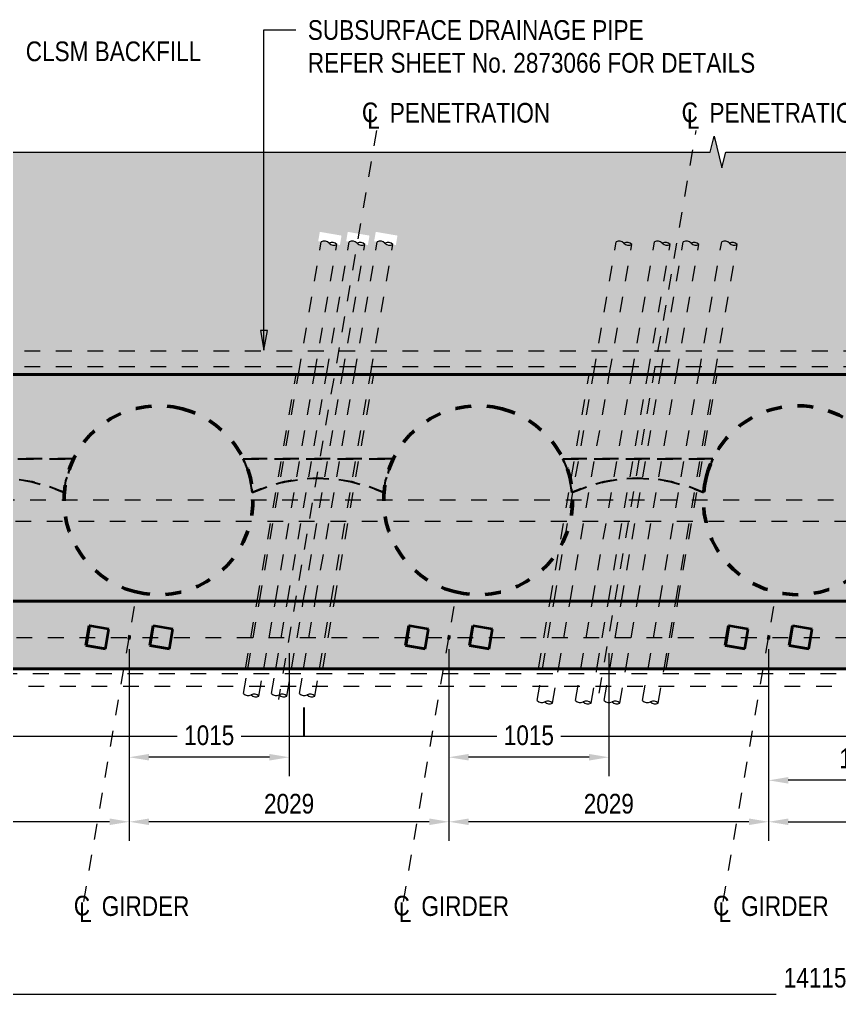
# Model space of a CAD drawing. Header units: metres. Extents: x 1108 to 1189, y -511 to 24.
# Drawn here: x 1130.94 to 1136.14, y -509.66 to -503.36 of the extents above; entities that cross this region are included whole.
import ezdxf

# ---------------------------------------------------------------- set-up
doc = ezdxf.new("R2010")
doc.units = ezdxf.units.M
for name, pattern in [('JacobsCenter', [0.015, 0.009, -0.0015, 0.003, -0.0015]), ('JacobsDash_2_', [0.0045, 0.003, -0.0015]), ('JacobsDoubleCenter', [0.0255, 0.015, -0.0015, 0.003, -0.0015, 0.003, -0.0015]), ('JacobsGridLine', [0.0145, 0.01, -0.001, 0.0025, -0.001])]:
    doc.linetypes.add(name, pattern=pattern)
doc.layers.get('Defpoints').update_dxf_attribs({"color": 41})
for name, color, linetype, lineweight in [('A-ANNO-DIMS', 7, 'Continuous', 9), ('A-ANNO-NOTE', 7, 'Continuous', 9), ('A-DETL', 7, 'Continuous', 13), ('A-DETL-GENF', 7, 'Continuous', 9), ('A-GENM', 7, 'Continuous', 35), ('G-ANNO-TEXT', 7, 'Continuous', 9), ('S-BEAM', 7, 'Continuous', 50), ('S-FNDN', 7, 'Continuous', 50), ('S-FNDN-HDLN', 7, 'JacobsDash_2_', 18), ('S-GRID', 7, 'Continuous', 9)]:
    doc.layers.add(name, color=color, linetype=linetype, lineweight=lineweight)
doc.styles.add('Arial Narrow_1', font='ARIALN.TTF', dxfattribs={"height": 0.125})
doc.styles.add('Arial Narrow_2', font='ARIALN.TTF', dxfattribs={"height": 0.0025})
doc.dimstyles.new('Dimension_Standard_O__mm_', dxfattribs={"dimscale": 0.3048, "dimtxt": 0.127929, "dimasz": 0.410105, "dimexe": 0.393701, "dimexo": 0.246063, "dimgap": 0.246063, "dimtad": 1, "dimdec": 0, "dimlfac": 1000, "dimzin": 0, "dimdsep": 46, "dimtxsty": 'Arial Narrow_1', "dimsah": 1, "dimcen": 0.09, "dimaunit": 1, "dimadec": 4, "dimazin": 0, "dimtfac": 1, "dimtdec": 4, "dimtix": 1, "dimtmove": 2, "dimatfit": 3, "dimfxl": 1, "dimtvp": 1, "dimtfill": 1, "dimtolj": 1, "dimtzin": 0, "dimlwd": 18, "dimlwe": 18, "dimarcsym": 2})
doc.dimstyles.new('Dimension_Standard_O__mm__1', dxfattribs={"dimscale": 0.3048, "dimtxt": 0.127929, "dimasz": 0.410105, "dimexe": 0.393701, "dimexo": 0.246063, "dimgap": 0.246063, "dimtad": 1, "dimdec": 0, "dimlfac": 1000, "dimzin": 0, "dimdsep": 46, "dimtxsty": 'Arial Narrow_1', "dimsah": 1, "dimcen": 0.09, "dimaunit": 1, "dimadec": 4, "dimazin": 0, "dimtfac": 1, "dimtdec": 4, "dimtix": 1, "dimtmove": 0, "dimatfit": 3, "dimfxl": 1, "dimtvp": 1, "dimtfill": 1, "dimtolj": 1, "dimtzin": 0, "dimlwd": 18, "dimlwe": 18, "dimarcsym": 2})
doc.dimstyles.new('Dimension_Standard_T__mm_', dxfattribs={"dimscale": 0.3048, "dimtxt": 0.127929, "dimasz": 0.410105, "dimexe": 0.393701, "dimexo": 0.246063, "dimgap": 0.164042, "dimtad": 1, "dimdec": 0, "dimlfac": 1000, "dimzin": 0, "dimdsep": 46, "dimtxsty": 'Arial Narrow_1', "dimsah": 1, "dimcen": 0.09, "dimaunit": 1, "dimadec": 4, "dimazin": 0, "dimtfac": 1, "dimtdec": 4, "dimtix": 1, "dimtmove": 0, "dimatfit": 3, "dimfxl": 1, "dimtvp": 1, "dimtolj": 1, "dimtzin": 0, "dimlwd": 18, "dimlwe": 18, "dimarcsym": 2})
doc.dimstyles.new('Dimension_Standard_T__mm__1', dxfattribs={"dimscale": 0.3048, "dimtxt": 0.127929, "dimasz": 0.410105, "dimexe": 0.393701, "dimexo": 0.246063, "dimgap": 0.164042, "dimtad": 1, "dimdec": 0, "dimlfac": 1000, "dimzin": 0, "dimdsep": 46, "dimtxsty": 'Arial Narrow_1', "dimsah": 1, "dimcen": 0.09, "dimaunit": 1, "dimadec": 4, "dimazin": 0, "dimtfac": 1, "dimtdec": 4, "dimtix": 1, "dimtmove": 2, "dimatfit": 3, "dimfxl": 1, "dimtvp": 1, "dimtolj": 1, "dimtzin": 0, "dimlwd": 18, "dimlwe": 18, "dimarcsym": 2})

# ---------------------------------------------------------------- blocks, each defined once
blk = doc.blocks.new('Top of Pavement - RL A - Top of Pavement - RL A-68818558-DRG-2873062 - ABUTMENT A CONCRETE PLAN')
at = {"layer": 'A-GENM', "color": 253, "lineweight": 25, "true_color": 0xa3a3a3}
blk.add_open_spline([(97.8777, 26.3636), (97.8771, 26.3656), (97.8766, 26.3677), (97.8761, 26.3697)], degree=3, dxfattribs=at)
blk = doc.blocks.new('T2DPAA-T2D-C3S-RS-M3D-100334_rvt-1-DRG-2873062 - ABUTMENT A CONCRETE PLAN')
at = {"layer": 'A-ANNO-NOTE', "color": 253, "lineweight": 25, "true_color": 0xa3a3a3}
blk.add_line((1132.7425, -507.9077), (1132.7424, -507.7237), dxfattribs=at)
blk.add_line((1132.7425, -507.9077), (1132.7424, -507.7237), dxfattribs=at)
at = {"layer": 'A-GENM', "color": 253, "lineweight": 25, "true_color": 0xa3a3a3, "rotation": 255.223888888889}
blk.add_blockref('Top of Pavement - RL A - Top of Pavement - RL A-68818558-DRG-2873062 - ABUTMENT A CONCRETE PLAN', (1134.8115, -402.7441), dxfattribs=at)
blk = doc.blocks.new('01_SFO_FRP_Pile_CastInPlace_CS_BR08 - CAST-IN-PLACE PILE - 1200-8660960-DRG-2873062 - ABUTMENT A CONCRETE PLAN')
at = {"layer": 'S-FNDN', "color": 253, "linetype": 'JacobsDash_2_', "true_color": 0xa6a6a6}
for start, end in [(90, 270), (270, 90)]:
    blk.add_arc((0, 0), 0.6, start, end, dxfattribs=at)
blk = doc.blocks.new('05_SFO_BPE_Twin_Pedestal_Sq125_CS_BR13-1 - 525 Wide Pedestal _125L x 125W x20H_-V3-DRG-2873062 - ABUTMENT A CONCRETE PLAN')
at = {"layer": 'S-FNDN', "color": 250, "lineweight": 35, "true_color": 0x393939}
for p, q in [((1127.2972, -507.3289), (1127.3184, -507.2057)), ((1127.3189, -507.2057), (1127.2976, -507.3289)), ((1127.3189, -507.2057), (1127.3184, -507.2057)), ((1127.442, -507.2269), (1127.3189, -507.2057)), ((1127.703, -507.3289), (1127.7242, -507.2057)), ((1127.7247, -507.2057), (1127.7034, -507.3289)), ((1127.7247, -507.2057), (1127.7242, -507.2057)), ((1127.8478, -507.2269), (1127.7247, -507.2057)), ((1127.4208, -507.3501), (1127.442, -507.2269)), ((1127.8266, -507.3501), (1127.8478, -507.2269)), ((1127.4204, -507.3501), (1127.2972, -507.3289)), ((1127.2972, -507.3289), (1127.2976, -507.3289)), ((1127.2976, -507.3289), (1127.4208, -507.3501)), ((1127.8262, -507.3501), (1127.703, -507.3289)), ((1127.703, -507.3289), (1127.7034, -507.3289)), ((1127.7034, -507.3289), (1127.8266, -507.3501)), ((1127.4204, -507.3501), (1127.4205, -507.3501)), ((1127.8262, -507.3501), (1127.8263, -507.3501))]:
    blk.add_line(p, q, dxfattribs=at)
at = {"layer": 'S-FNDN-HDLN', "color": 250, "lineweight": 35, "true_color": 0x393939}
for p, q in [((1127.5624, -507.2762), (1127.5723, -507.2779)), ((1127.5723, -507.2779), (1127.5697, -507.2932)), ((1127.5723, -507.2779), (1127.5748, -507.2631)), ((1127.5739, -507.2687), (1127.5723, -507.2779)), ((1127.5822, -507.2796), (1127.5723, -507.2779))]:
    blk.add_line(p, q, dxfattribs=at)
blk = doc.blocks.new('05_SFO_BPE_Twin_Pedestal_Sq125_CS_BR13-1 - 525 Wide Pedestal _125L x 125W x20H_-V8-DRG-2873062 - ABUTMENT A CONCRETE PLAN')
at = {"layer": 'S-FNDN', "color": 250, "lineweight": 35, "true_color": 0x393939}
for p, q in [((1131.3562, -507.3289), (1131.3774, -507.2057)), ((1131.3778, -507.2057), (1131.3566, -507.3289)), ((1131.3778, -507.2057), (1131.3774, -507.2057)), ((1131.501, -507.2269), (1131.3778, -507.2057)), ((1131.762, -507.3289), (1131.7832, -507.2057)), ((1131.7836, -507.2057), (1131.7624, -507.3289)), ((1131.7836, -507.2057), (1131.7832, -507.2057)), ((1131.9068, -507.2269), (1131.7836, -507.2057)), ((1131.4798, -507.3501), (1131.501, -507.2269)), ((1131.8856, -507.3501), (1131.9068, -507.2269)), ((1131.4793, -507.3501), (1131.3562, -507.3289)), ((1131.3562, -507.3289), (1131.3566, -507.3289)), ((1131.3566, -507.3289), (1131.4798, -507.3501)), ((1131.8851, -507.3501), (1131.762, -507.3289)), ((1131.762, -507.3289), (1131.7624, -507.3289)), ((1131.7624, -507.3289), (1131.8856, -507.3501)), ((1131.4793, -507.3501), (1131.4795, -507.3501)), ((1131.8851, -507.3501), (1131.8853, -507.3501))]:
    blk.add_line(p, q, dxfattribs=at)
at = {"layer": 'S-FNDN-HDLN', "color": 250, "lineweight": 35, "true_color": 0x393939}
for p, q in [((1131.6214, -507.2762), (1131.6313, -507.2779)), ((1131.6313, -507.2779), (1131.6286, -507.2932)), ((1131.6313, -507.2779), (1131.6338, -507.2631)), ((1131.6329, -507.2687), (1131.6313, -507.2779)), ((1131.6411, -507.2796), (1131.6313, -507.2779))]:
    blk.add_line(p, q, dxfattribs=at)
blk = doc.blocks.new('20_SFR_WSC_ShotcreteWall_ArchFlatBack_Datum - ArchWall_PileSize_1200-8658069-DRG-2873062 - ABUTMENT A CONCRETE PLAN')
at = {"layer": 'A-DETL', "color": 252, "linetype": 'JacobsDash_2_', "lineweight": 25, "true_color": 0x909090}
for p, q in [((1.4927, -0.8633), (0.5392, -0.8633)), ((0.5392, -0.8633), (1.4927, -0.8633))]:
    blk.add_line(p, q, dxfattribs=at)
at = {"layer": 'A-DETL', "color": 252, "linetype": 'JacobsDash_2_', "lineweight": 25, "true_color": 0x909090, "flags": 128}
for points in [[(0.598, -0.6491), (0.5873, -0.7227), (0.5676, -0.7945), (0.5392, -0.8633)], [(0.5392, -0.8633), (0.5676, -0.7945), (0.5873, -0.7227), (0.598, -0.6491)], [(0.598, -0.6491), (0.6982, -0.6888), (0.802, -0.7175), (0.9083, -0.7348), (1.0159, -0.7406), (1.1235, -0.7348), (1.2298, -0.7175), (1.3337, -0.6888), (1.4339, -0.6491)], [(1.4339, -0.6491), (1.3337, -0.6888), (1.2298, -0.7175), (1.1235, -0.7348), (1.0159, -0.7406), (0.9083, -0.7348), (0.802, -0.7175), (0.6982, -0.6888), (0.598, -0.6491)], [(1.4339, -0.6491), (1.4445, -0.7227), (1.4643, -0.7945), (1.4927, -0.8633)], [(1.4927, -0.8633), (1.4643, -0.7945), (1.4445, -0.7227), (1.4339, -0.6491)]]:
    blk.add_lwpolyline(points, dxfattribs=at)
blk = doc.blocks.new('20_SFR_WSC_ShotcreteWall_ArchFlatBack_Datum - ArchWall_PileSize_1200-8658096-DRG-2873062 - ABUTMENT A CONCRETE PLAN')
at = {"layer": 'A-DETL', "color": 252, "linetype": 'JacobsDash_2_', "lineweight": 25, "true_color": 0x909090}
for p, q in [((1.4927, -0.8633), (0.5392, -0.8633)), ((0.5392, -0.8633), (1.4927, -0.8633))]:
    blk.add_line(p, q, dxfattribs=at)
at = {"layer": 'A-DETL', "color": 252, "linetype": 'JacobsDash_2_', "lineweight": 25, "true_color": 0x909090, "flags": 128}
for points in [[(0.598, -0.6491), (0.5873, -0.7227), (0.5676, -0.7945), (0.5392, -0.8633)], [(0.5392, -0.8633), (0.5676, -0.7945), (0.5873, -0.7227), (0.598, -0.6491)], [(0.598, -0.6491), (0.6982, -0.6888), (0.802, -0.7175), (0.9083, -0.7348), (1.0159, -0.7406), (1.1235, -0.7348), (1.2298, -0.7175), (1.3337, -0.6888), (1.4339, -0.6491)], [(1.4339, -0.6491), (1.3337, -0.6888), (1.2298, -0.7175), (1.1235, -0.7348), (1.0159, -0.7406), (0.9083, -0.7348), (0.802, -0.7175), (0.6982, -0.6888), (0.598, -0.6491)], [(1.4339, -0.6491), (1.4445, -0.7227), (1.4643, -0.7945), (1.4927, -0.8633)], [(1.4927, -0.8633), (1.4643, -0.7945), (1.4445, -0.7227), (1.4339, -0.6491)]]:
    blk.add_lwpolyline(points, dxfattribs=at)
blk = doc.blocks.new('20_SFR_WSC_ShotcreteWall_ArchFlatBack_Datum - ArchWall_PileSize_1200-8658118-DRG-2873062 - ABUTMENT A CONCRETE PLAN')
at = {"layer": 'A-DETL', "color": 252, "linetype": 'JacobsDash_2_', "lineweight": 25, "true_color": 0x909090}
for p, q in [((1.4927, -0.8633), (0.5392, -0.8633)), ((0.5392, -0.8633), (1.4927, -0.8633))]:
    blk.add_line(p, q, dxfattribs=at)
at = {"layer": 'A-DETL', "color": 252, "linetype": 'JacobsDash_2_', "lineweight": 25, "true_color": 0x909090, "flags": 128}
for points in [[(0.598, -0.6491), (0.5873, -0.7227), (0.5676, -0.7945), (0.5392, -0.8633)], [(0.5392, -0.8633), (0.5676, -0.7945), (0.5873, -0.7227), (0.598, -0.6491)], [(0.598, -0.6491), (0.6982, -0.6888), (0.802, -0.7175), (0.9083, -0.7348), (1.0159, -0.7406), (1.1235, -0.7348), (1.2298, -0.7175), (1.3337, -0.6888), (1.4339, -0.6491)], [(1.4339, -0.6491), (1.3337, -0.6888), (1.2298, -0.7175), (1.1235, -0.7348), (1.0159, -0.7406), (0.9083, -0.7348), (0.802, -0.7175), (0.6982, -0.6888), (0.598, -0.6491)], [(1.4339, -0.6491), (1.4445, -0.7227), (1.4643, -0.7945), (1.4927, -0.8633)], [(1.4927, -0.8633), (1.4643, -0.7945), (1.4445, -0.7227), (1.4339, -0.6491)]]:
    blk.add_lwpolyline(points, dxfattribs=at)
blk = doc.blocks.new('CS_DET_Pile-Column_BreakLine - Tubular BreakLine-8215887-DRG-2873062 - ABUTMENT A CONCRETE PLAN')
at = {"layer": 'A-DETL-GENF', "color": 252, "lineweight": 18, "true_color": 0x888888}
for centre, start, end in [((0.025, -0.0333), 52.95733, 127.04267), ((0.075, -0.0333), 52.95733, 127.04267), ((0.075, 0.0329), 232.95733, 307.04267)]:
    blk.add_arc(centre, 0.0415, start, end, dxfattribs=at)
blk = doc.blocks.new('CS_DET_Pile-Column_BreakLine - Tubular BreakLine-8217846-DRG-2873062 - ABUTMENT A CONCRETE PLAN')
at = {"layer": 'A-DETL-GENF', "color": 252, "lineweight": 18, "true_color": 0x888888}
for centre, start, end in [((0.025, 0.0333), 232.95733, 307.04267), ((0.075, -0.0329), 52.95733, 127.04267), ((0.075, 0.0333), 232.95733, 307.04267)]:
    blk.add_arc(centre, 0.0415, start, end, dxfattribs=at)
blk = doc.blocks.new('CS_DET_Pile-Column_BreakLine - Tubular BreakLine-V9-DRG-2873062 - ABUTMENT A CONCRETE PLAN')
at = {"layer": 'A-DETL-GENF', "color": 252, "lineweight": 18, "true_color": 0x888888}
for centre, start, end in [((0.025, -0.0333), 52.95733, 127.04267), ((0.075, -0.0333), 52.95733, 127.04267), ((0.075, 0.0329), 232.95733, 307.04267)]:
    blk.add_arc(centre, 0.0415, start, end, dxfattribs=at)
blk = doc.blocks.new('CS_DET_Pile-Column_BreakLine - Tubular BreakLine-5680108-DRG-2873062 - ABUTMENT A CONCRETE PLAN')
at = {"layer": 'A-DETL-GENF', "color": 252, "lineweight": 18, "true_color": 0x888888}
for centre, start, end in [((0.025, 0.0333), 232.95733, 307.04267), ((0.075, -0.0329), 52.95733, 127.04267), ((0.075, 0.0333), 232.95733, 307.04267)]:
    blk.add_arc(centre, 0.0415, start, end, dxfattribs=at)
blk = doc.blocks.new('BREAK LINE - INPUT VIEW SCALE_R13 - Std Break-7807191-DRG-2873062 - ABUTMENT A CONCRETE PLAN')
at = {"layer": 'A-DETL-GENF'}
for p, q in [((7.775, 0.1), (7.75, 0)), ((7.825, -0.1), (7.775, 0.1)), ((7.75, 0), (-0.1, 0)), ((7.85, 0), (7.825, -0.1)), ((15.7, 0), (7.85, 0))]:
    blk.add_line(p, q, dxfattribs=at)
blk = doc.blocks.new('CS_Annot_Centreline Symbol2 - CS_Annot_Centreline Symbol-5074296-DRG-2873062 - ABUTMENT A CONCRETE PLAN')
at = {"layer": 'A-ANNO-NOTE', "char_height": 0.0025, "attachment_point": 1, "style": 'Arial Narrow_2'}
for s, insert, width in [('C  ', (-0.00109, 0.00476), 0.0044093), ('L', (-0.00041, 0.00392), 0.0019241)]:
    blk.add_mtext(s, dxfattribs=dict(at, insert=insert, width=width))
blk = doc.blocks.new('DIMBLOCK2-DRG-2873062 - ABUTMENT A CONCRETE PLAN')
at = {"layer": 'A-ANNO-DIMS', "color": 0, "lineweight": 18, "transparency": 16777216}
for p, q in [((1143.1166, -507.4629), (1143.1166, -509.6642)), ((1129.0029, -508.7969), (1129.0029, -509.6642)), ((1129.1279, -509.5442), (1135.7391, -509.5442)), ((1142.9916, -509.5442), (1136.3086, -509.5442))]:
    blk.add_line(p, q, dxfattribs=at)
at = {"layer": 'A-ANNO-DIMS', "color": 0, "transparency": 16777216}
for points in [[(1129.1279, -509.5233), (1129.1279, -509.565), (1129.0029, -509.5442)], [(1142.9916, -509.5233), (1142.9916, -509.565), (1143.1166, -509.5442)]]:
    blk.add_solid(points, dxfattribs=at)
at = {"layer": 'Defpoints', "color": 0, "transparency": 16777216}
for p in [(1143.1166, -507.3879), (1129.0029, -508.7219), (1143.1166, -509.5442)]:
    blk.add_point(p, dxfattribs=at)
at = {"layer": 'A-ANNO-DIMS', "color": 0, "lineweight": 18, "transparency": 16777216, "insert": (1135.7863, -509.3766), "char_height": 0.125, "width": 0.475164, "attachment_point": 1, "line_spacing_factor": 0.974696, "style": 'Arial Narrow_1', "bg_fill": 3, "box_fill_scale": 1.1, "bg_fill_color": 256, "bg_fill_true_color": 13158600, "bg_fill_transparency": 0}
blk.add_mtext('\\A1;14115\u200e', dxfattribs=at)
blk = doc.blocks.new('DIMBLOCK6-DRG-2873062 - ABUTMENT A CONCRETE PLAN')
at = {"layer": 'A-ANNO-DIMS', "color": 0, "lineweight": 18, "transparency": 16777216}
for p, q in [((1135.6902, -507.5665), (1135.6902, -508.5691)), ((1137.7197, -507.5665), (1137.7197, -508.5691)), ((1135.8152, -508.4491), (1136.9261, -508.4491)), ((1137.5947, -508.4491), (1137.3335, -508.4491))]:
    blk.add_line(p, q, dxfattribs=at)
at = {"layer": 'A-ANNO-DIMS', "color": 0, "transparency": 16777216}
for points in [[(1135.8152, -508.4282), (1135.8152, -508.4699), (1135.6902, -508.4491)], [(1137.5947, -508.4282), (1137.5947, -508.4699), (1137.7197, -508.4491)]]:
    blk.add_solid(points, dxfattribs=at)
at = {"layer": 'Defpoints', "color": 0, "transparency": 16777216}
for p in [(1135.6902, -507.4915), (1137.7197, -507.4915), (1135.6902, -508.4491)]:
    blk.add_point(p, dxfattribs=at)
at = {"layer": 'A-ANNO-DIMS', "color": 0, "lineweight": 18, "transparency": 16777216, "insert": (1136.9397, -508.2375), "char_height": 0.125, "width": 0.380132, "attachment_point": 1, "rotation": 359.99999, "line_spacing_factor": 0.974696, "style": 'Arial Narrow_1'}
blk.add_mtext('\\A1;2030', dxfattribs=at)
blk = doc.blocks.new('DIMBLOCK7-DRG-2873062 - ABUTMENT A CONCRETE PLAN')
at = {"layer": 'A-ANNO-DIMS', "color": 0, "lineweight": 18, "transparency": 16777216}
for p, q in [((1133.6607, -507.3529), (1133.6607, -508.5691)), ((1135.6902, -507.5665), (1135.6902, -508.5691)), ((1135.5652, -508.4491), (1133.7857, -508.4491))]:
    blk.add_line(p, q, dxfattribs=at)
at = {"layer": 'A-ANNO-DIMS', "color": 0, "transparency": 16777216}
for points in [[(1133.7857, -508.4282), (1133.7857, -508.4699), (1133.6607, -508.4491)], [(1135.5652, -508.4282), (1135.5652, -508.4699), (1135.6902, -508.4491)]]:
    blk.add_solid(points, dxfattribs=at)
at = {"layer": 'Defpoints', "color": 0, "transparency": 16777216}
for p in [(1133.6607, -507.2779), (1135.6902, -507.4915), (1133.6607, -508.4491)]:
    blk.add_point(p, dxfattribs=at)
at = {"layer": 'A-ANNO-DIMS', "color": 0, "lineweight": 18, "transparency": 16777216, "insert": (1134.6755, -508.3352), "char_height": 0.125, "width": 0.380132, "attachment_point": 5, "style": 'Arial Narrow_1'}
blk.add_mtext('\\A1;2029', dxfattribs=at)
blk = doc.blocks.new('DIMBLOCK8-DRG-2873062 - ABUTMENT A CONCRETE PLAN')
at = {"layer": 'A-ANNO-DIMS', "color": 0, "lineweight": 18, "transparency": 16777216}
for p, q in [((1133.6607, -507.3529), (1133.6607, -508.5691)), ((1131.6313, -507.5665), (1131.6313, -508.5691)), ((1133.5357, -508.4491), (1131.7563, -508.4491))]:
    blk.add_line(p, q, dxfattribs=at)
at = {"layer": 'A-ANNO-DIMS', "color": 0, "transparency": 16777216}
for points in [[(1131.7563, -508.4282), (1131.7563, -508.4699), (1131.6313, -508.4491)], [(1133.5357, -508.4282), (1133.5357, -508.4699), (1133.6607, -508.4491)]]:
    blk.add_solid(points, dxfattribs=at)
at = {"layer": 'Defpoints', "color": 0, "transparency": 16777216}
for p in [(1133.6607, -507.2779), (1131.6313, -507.4915), (1131.6313, -508.4491)]:
    blk.add_point(p, dxfattribs=at)
at = {"layer": 'A-ANNO-DIMS', "color": 0, "lineweight": 18, "transparency": 16777216, "insert": (1132.646, -508.3352), "char_height": 0.125, "width": 0.380132, "attachment_point": 5, "style": 'Arial Narrow_1'}
blk.add_mtext('\\A1;2029', dxfattribs=at)
blk = doc.blocks.new('DIMBLOCK9-DRG-2873062 - ABUTMENT A CONCRETE PLAN')
at = {"layer": 'A-ANNO-DIMS', "color": 0, "lineweight": 18, "transparency": 16777216}
for p, q in [((1129.6018, -507.5665), (1129.6018, -508.5691)), ((1131.6313, -507.5665), (1131.6313, -508.5691)), ((1131.5063, -508.4491), (1129.7268, -508.4491))]:
    blk.add_line(p, q, dxfattribs=at)
at = {"layer": 'A-ANNO-DIMS', "color": 0, "transparency": 16777216}
for points in [[(1129.7268, -508.4282), (1129.7268, -508.4699), (1129.6018, -508.4491)], [(1131.5063, -508.4282), (1131.5063, -508.4699), (1131.6313, -508.4491)]]:
    blk.add_solid(points, dxfattribs=at)
at = {"layer": 'Defpoints', "color": 0, "transparency": 16777216}
for p in [(1129.6018, -507.4915), (1131.6313, -507.4915), (1129.6018, -508.4491)]:
    blk.add_point(p, dxfattribs=at)
at = {"layer": 'A-ANNO-DIMS', "color": 0, "lineweight": 18, "transparency": 16777216, "insert": (1130.6165, -508.3352), "char_height": 0.125, "width": 0.380132, "attachment_point": 5, "style": 'Arial Narrow_1'}
blk.add_mtext('\\A1;2029', dxfattribs=at)
blk = doc.blocks.new('DIMBLOCK28-DRG-2873062 - ABUTMENT A CONCRETE PLAN')
at = {"layer": 'A-ANNO-DIMS', "color": 0, "lineweight": 18, "transparency": 16777216}
for p, q in [((1131.6313, -507.3529), (1131.6313, -508.1593)), ((1132.6458, -507.3779), (1132.6458, -508.1593)), ((1132.5208, -508.0393), (1131.7563, -508.0393))]:
    blk.add_line(p, q, dxfattribs=at)
at = {"layer": 'A-ANNO-DIMS', "color": 0, "transparency": 16777216}
for points in [[(1131.7563, -508.0184), (1131.7563, -508.0601), (1131.6313, -508.0393)], [(1132.5208, -508.0184), (1132.5208, -508.0601), (1132.6458, -508.0393)]]:
    blk.add_solid(points, dxfattribs=at)
at = {"layer": 'Defpoints', "color": 0, "transparency": 16777216}
for p in [(1131.6313, -507.2779), (1132.6458, -507.3029), (1131.6313, -508.0393)]:
    blk.add_point(p, dxfattribs=at)
at = {"layer": 'A-ANNO-DIMS', "color": 0, "lineweight": 18, "transparency": 16777216, "insert": (1132.1385, -507.9004), "char_height": 0.125, "width": 0.380132, "attachment_point": 5, "style": 'Arial Narrow_1', "bg_fill": 3, "box_fill_scale": 1.1, "bg_fill_color": 256, "bg_fill_true_color": 13158600, "bg_fill_transparency": 0}
blk.add_mtext('\\A1;1015', dxfattribs=at)
blk = doc.blocks.new('DIMBLOCK29-DRG-2873062 - ABUTMENT A CONCRETE PLAN')
at = {"layer": 'A-ANNO-DIMS', "color": 0, "lineweight": 18, "transparency": 16777216}
for p, q in [((1133.6607, -507.3529), (1133.6607, -508.1593)), ((1134.6753, -507.3779), (1134.6753, -508.1593)), ((1134.5503, -508.0393), (1133.7857, -508.0393))]:
    blk.add_line(p, q, dxfattribs=at)
at = {"layer": 'A-ANNO-DIMS', "color": 0, "transparency": 16777216}
for points in [[(1133.7857, -508.0184), (1133.7857, -508.0601), (1133.6607, -508.0393)], [(1134.5503, -508.0184), (1134.5503, -508.0601), (1134.6753, -508.0393)]]:
    blk.add_solid(points, dxfattribs=at)
at = {"layer": 'Defpoints', "color": 0, "transparency": 16777216}
for p in [(1133.6607, -507.2779), (1134.6753, -507.3029), (1133.6607, -508.0393)]:
    blk.add_point(p, dxfattribs=at)
at = {"layer": 'A-ANNO-DIMS', "color": 0, "lineweight": 18, "transparency": 16777216, "insert": (1134.168, -507.9004), "char_height": 0.125, "width": 0.380132, "attachment_point": 5, "style": 'Arial Narrow_1', "bg_fill": 3, "box_fill_scale": 1.1, "bg_fill_color": 256, "bg_fill_true_color": 13158600, "bg_fill_transparency": 0}
blk.add_mtext('\\A1;1015', dxfattribs=at)
blk = doc.blocks.new('DIMBLOCK30-DRG-2873062 - ABUTMENT A CONCRETE PLAN')
at = {"layer": 'A-ANNO-DIMS', "color": 0, "lineweight": 18, "transparency": 16777216}
for p, q in [((1135.6902, -507.3529), (1135.6902, -508.3059)), ((1136.9052, -507.3529), (1136.9052, -508.3059)), ((1136.7802, -508.1859), (1135.8152, -508.1859))]:
    blk.add_line(p, q, dxfattribs=at)
at = {"layer": 'A-ANNO-DIMS', "color": 0, "transparency": 16777216}
for points in [[(1135.8152, -508.1651), (1135.8152, -508.2067), (1135.6902, -508.1859)], [(1136.7802, -508.1651), (1136.7802, -508.2067), (1136.9052, -508.1859)]]:
    blk.add_solid(points, dxfattribs=at)
at = {"layer": 'Defpoints', "color": 0, "transparency": 16777216}
for p in [(1135.6902, -507.2779), (1136.9052, -507.2779), (1135.6902, -508.1859)]:
    blk.add_point(p, dxfattribs=at)
at = {"layer": 'A-ANNO-DIMS', "color": 0, "lineweight": 18, "transparency": 16777216, "insert": (1136.2977, -508.0471), "char_height": 0.125, "width": 0.380132, "attachment_point": 5, "style": 'Arial Narrow_1', "bg_fill": 3, "box_fill_scale": 1.1, "bg_fill_color": 256, "bg_fill_true_color": 13158600, "bg_fill_transparency": 0}
blk.add_mtext('\\A1;1215', dxfattribs=at)

msp = doc.modelspace()

# ---------------------------------------------------------------- hatches: boundary and pattern name
at = {"layer": 'A-DETL-GENF'}
h = msp.add_hatch(dxfattribs=at)
h.set_pattern_fill('FP_1', color=256, style=0, pattern_type=2)
h.set_pattern_definition([(0, (937.04, -1733.145), (0.15875, 0.15875), [0.15875, -0.15875])])
h.paths.add_polyline_path([(1112.3513, -505.6375), (1112.3513, -505.6079), (1143.1172, -505.6079), (1143.1172, -504.1961), (1137.5458, -504.1961), (1137.5102, -504.4005), (1137.4905, -504.3971), (1137.4485, -504.4122), (1137.4041, -504.416), (1137.3601, -504.4084), (1137.3196, -504.3897), (1137.2508, -504.333), (1137.2103, -504.3143), (1137.1663, -504.3067), (1137.1219, -504.3105), (1137.0799, -504.3256), (1137.0602, -504.3222), (1137.0822, -504.1961), (1135.4184, -504.1961), (1135.3934, -504.2961), (1135.3434, -504.0961), (1135.3184, -504.1961), (1118.8915, -504.1961), (1118.8665, -504.2961), (1118.8165, -504.0961), (1118.7915, -504.1961), (1110.1147, -504.1961), (1110.1147, -504.8646), (1110.2147, -504.8896), (1110.1147, -504.9146), (1110.1147, -505.6368), (1112.3325, -505.6375)])
h.paths.add_polyline_path([(1127.084, -504.796), (1127.0756, -504.7946), (1127.0678, -504.791), (1127.0546, -504.7802), (1127.0468, -504.7766), (1127.0383, -504.7751), (1127.0279, -504.7766), (1127.0218, -504.7788), (1127.002, -504.7754), (1127.0124, -504.7155), (1127.1306, -504.7359), (1127.1203, -504.7958), (1127.1006, -504.7924), (1127.0921, -504.7953), (1127.087, -504.7958)])
h.paths.add_polyline_path([(1126.947, -504.796), (1126.9386, -504.7946), (1126.9308, -504.791), (1126.9176, -504.7802), (1126.9098, -504.7766), (1126.9013, -504.7751), (1126.8909, -504.7766), (1126.8848, -504.7788), (1126.8651, -504.7754), (1126.8754, -504.7155), (1126.9936, -504.7359), (1126.9833, -504.7958), (1126.9636, -504.7924), (1126.9555, -504.7953), (1126.95, -504.7958)])
h.paths.add_polyline_path([(1124.9067, -504.7879), (1124.8961, -504.7861), (1124.8864, -504.7817), (1124.8699, -504.7681), (1124.8601, -504.7636), (1124.8496, -504.7618), (1124.8383, -504.763), (1124.8289, -504.7664), (1124.8092, -504.7627), (1124.8195, -504.7031), (1124.9574, -504.7269), (1124.9471, -504.7867), (1124.9274, -504.7834), (1124.9173, -504.787)])
h.paths.add_polyline_path([(1132.9281, -504.7879), (1132.9175, -504.7861), (1132.9078, -504.7817), (1132.8912, -504.7681), (1132.8815, -504.7636), (1132.871, -504.7618), (1132.8596, -504.763), (1132.8502, -504.7664), (1132.8306, -504.7627), (1132.8408, -504.7031), (1132.9788, -504.7269), (1132.9685, -504.7867), (1132.9488, -504.7834), (1132.9387, -504.787)])
h.paths.add_polyline_path([(1133.2832, -504.7879), (1133.2727, -504.7861), (1133.2629, -504.7817), (1133.2464, -504.7681), (1133.2367, -504.7636), (1133.2261, -504.7618), (1133.2148, -504.763), (1133.2054, -504.7664), (1133.1857, -504.7627), (1133.196, -504.7031), (1133.334, -504.7269), (1133.3237, -504.7867), (1133.3039, -504.7834), (1133.2939, -504.787)])
h.paths.add_polyline_path([(1133.1056, -504.7879), (1133.0951, -504.7861), (1133.0854, -504.7817), (1133.0688, -504.7681), (1133.0591, -504.7636), (1133.0485, -504.7618), (1133.0372, -504.763), (1133.0278, -504.7664), (1133.0081, -504.7627), (1133.0184, -504.7031), (1133.1564, -504.7269), (1133.1461, -504.7867), (1133.1264, -504.7834), (1133.1163, -504.787)])
h.paths.add_polyline_path([(1117.1257, -504.7831), (1117.113, -504.7809), (1117.1013, -504.7756), (1117.0815, -504.7592), (1117.0698, -504.7539), (1117.0572, -504.7517), (1117.0444, -504.7529), (1117.0323, -504.7572), (1117.0126, -504.7538), (1117.0177, -504.7238), (1117.1754, -504.751), (1117.1702, -504.781), (1117.1505, -504.7776), (1117.1385, -504.782)])
h.paths.add_polyline_path([(1116.9532, -504.7534), (1116.9405, -504.7512), (1116.9289, -504.7458), (1116.909, -504.7295), (1116.8973, -504.7242), (1116.8847, -504.722), (1116.8701, -504.7238), (1116.8598, -504.7275), (1116.8402, -504.7238), (1116.8453, -504.6941), (1117.003, -504.7212), (1116.9978, -504.7513), (1116.9781, -504.7479), (1116.966, -504.7522), (1116.959, -504.7529)])
h.paths.add_polyline_path([(1116.7807, -504.7237), (1116.7681, -504.7215), (1116.7564, -504.7161), (1116.7366, -504.6998), (1116.7249, -504.6945), (1116.7122, -504.6923), (1116.6976, -504.6941), (1116.6874, -504.6978), (1116.6677, -504.6941), (1116.6728, -504.6644), (1116.8305, -504.6915), (1116.8253, -504.7216), (1116.8056, -504.7182), (1116.7935, -504.7225), (1116.7866, -504.7231)])
at = {"layer": 'A-DETL-GENF', "true_color": 0xc0c0c0, "transparency": 33554499}
h = msp.add_hatch(color=9, dxfattribs=at)
h.paths.add_polyline_path([(1143.1162, -507.0479), (1143.1162, -505.6079), (1112.3525, -505.6079), (1112.3525, -507.0479), (1143.1157, -507.0479)])
h.paths.add_polyline_path([(1129.0029, -506.5429), (1128.8529, -506.5429), (1128.8533, -506.532), (1128.8545, -506.5211), (1128.8565, -506.5103), (1128.8593, -506.4997), (1128.8628, -506.4893), (1128.8671, -506.4793), (1128.8721, -506.4695), (1128.8789, -506.4586), (1128.8842, -506.4512), (1128.8912, -506.4428), (1128.8988, -506.4349), (1128.907, -506.4276), (1128.9157, -506.4209), (1128.9248, -506.4149), (1128.9343, -506.4095), (1128.9443, -506.4049), (1128.9545, -506.401), (1128.965, -506.3978), (1128.9758, -506.3954), (1128.9865, -506.3938), (1128.9975, -506.393), (1129.0029, -506.3933), (1129.0029, -506.5374)])
h.paths.add_polyline_path([(1129.0029, -506.6929), (1129.0029, -506.5429), (1129.1529, -506.5429), (1129.1522, -506.5576), (1129.1513, -506.5648), (1129.1493, -506.5755), (1129.1466, -506.5861), (1129.143, -506.5965), (1129.1387, -506.6066), (1129.1337, -506.6163), (1129.128, -506.6257), (1129.1217, -506.6346), (1129.1146, -506.643), (1129.107, -506.6509), (1129.0989, -506.6582), (1129.0902, -506.6649), (1129.0793, -506.672), (1129.0715, -506.6763), (1129.0616, -506.681), (1129.0514, -506.6849), (1129.0409, -506.688), (1129.0302, -506.6904), (1129.0141, -506.6925), (1129.0084, -506.6928)])
at = {"layer": 'A-DETL-GENF', "true_color": 0xc0c0c0, "transparency": 33554509}
msp.add_hatch(color=9, dxfattribs=at).paths.add_polyline_path([(1112.3525, -507.4781), (1143.1167, -507.4779), (1143.1157, -507.0479), (1112.3525, -507.0479)])
at = {"layer": 'G-ANNO-TEXT'}
msp.add_hatch(color=256, dxfattribs=at).paths.add_polyline_path([(1132.4862, -505.4552), (1132.5082, -505.3302), (1132.4641, -505.3302)])

# ---------------------------------------------------------------- linework, layer by layer
at = {"layer": 'A-DETL', "linetype": 'JacobsCenter', "lineweight": 18}
for p, q in [((1133.2005, -504.0586), (1132.5778, -507.673)), ((1134.6143, -507.6321), (1135.23, -504.0586)), ((1131.3423, -508.9555), (1131.6686, -507.0612)), ((1133.3718, -508.9555), (1133.6985, -507.0593)), ((1135.4012, -508.9555), (1135.7282, -507.0575)), ((1110.1147, -507.2779), (1143.3395, -507.2779))]:
    msp.add_line(p, q, dxfattribs=at)
at = {"layer": 'A-DETL', "color": 191, "linetype": 'JacobsDash_2_', "true_color": 0xbf7fff}
for p, q in [((1132.7052, -505.6079), (1132.8502, -504.7664)), ((1132.8067, -505.6079), (1132.9488, -504.7834)), ((1132.8828, -505.6079), (1133.0278, -504.7664)), ((1132.9843, -505.6079), (1133.1264, -504.7834)), ((1133.0604, -505.6079), (1133.2054, -504.7664)), ((1133.1619, -505.6079), (1133.3039, -504.7834)), ((1132.356, -507.6348), (1132.383, -507.478)), ((1132.4546, -507.6518), (1132.4845, -507.478)), ((1132.5336, -507.6348), (1132.5606, -507.478)), ((1132.6321, -507.6518), (1132.6621, -507.478)), ((1132.7112, -507.6348), (1132.7382, -507.478)), ((1132.8097, -507.6518), (1132.8397, -507.478))]:
    msp.add_line(p, q, dxfattribs=at)
at = {"layer": 'A-DETL', "color": 16, "linetype": 'JacobsDoubleCenter', "lineweight": 9, "true_color": 0x7f0000}
for p, q in [((1134.5774, -505.6079), (1134.7224, -504.7664)), ((1134.6789, -505.6079), (1134.821, -504.7834)), ((1134.821, -505.6079), (1134.966, -504.7664)), ((1134.9224, -505.6079), (1135.0645, -504.7834)), ((1135.0036, -505.6079), (1135.1486, -504.7664)), ((1135.1051, -505.6079), (1135.2472, -504.7834)), ((1135.2472, -505.6079), (1135.3921, -504.7664)), ((1135.3486, -505.6079), (1135.4907, -504.7834)), ((1134.2205, -507.6796), (1134.2552, -507.478)), ((1134.319, -507.6966), (1134.3567, -507.478)), ((1134.464, -507.6796), (1134.4988, -507.478)), ((1134.5626, -507.6966), (1134.6002, -507.478)), ((1134.6467, -507.6796), (1134.6814, -507.478)), ((1134.7452, -507.6966), (1134.7829, -507.478)), ((1134.8902, -507.6796), (1134.925, -507.478)), ((1134.9888, -507.6966), (1135.0264, -507.478))]:
    msp.add_line(p, q, dxfattribs=at)
at = {"layer": 'A-DETL', "color": 164, "linetype": 'JacobsDash_2_', "lineweight": 9, "true_color": 0x002699}
for p, q in [((1126.3655, -505.4579), (1143.1174, -505.4579)), ((1126.3655, -505.5579), (1143.1174, -505.5579))]:
    msp.add_line(p, q, dxfattribs=at)
at = {"layer": 'A-DETL', "color": 250, "lineweight": 18, "true_color": 0x323232}
msp.add_line((1112.3525, -505.6079), (1143.1162, -505.6079), dxfattribs=at)
at = {"layer": 'A-DETL', "color": 250, "linetype": 'JacobsDash_2_', "true_color": 0x323232}
for p, q in [((1132.4434, -507.0479), (1132.6915, -505.6079)), ((1132.9347, -507.0479), (1133.1828, -505.6079)), ((1134.3034, -507.0479), (1134.5515, -505.6079)), ((1135.1147, -507.0479), (1135.3628, -505.6079))]:
    msp.add_line(p, q, dxfattribs=at)
at = {"layer": 'A-DETL', "color": 191, "linetype": 'JacobsDash_2_', "true_color": 0xbf90ee}
for p, q in [((1132.4571, -507.0479), (1132.7052, -505.6079)), ((1132.5586, -507.0479), (1132.8067, -505.6079)), ((1132.6347, -507.0479), (1132.8828, -505.6079)), ((1132.7362, -507.0479), (1132.9843, -505.6079)), ((1132.8123, -507.0479), (1133.0604, -505.6079)), ((1132.9138, -507.0479), (1133.1619, -505.6079))]:
    msp.add_line(p, q, dxfattribs=at)
at = {"layer": 'A-DETL', "color": 17, "linetype": 'JacobsDoubleCenter', "lineweight": 9, "true_color": 0x903232}
for p, q in [((1134.3293, -507.0479), (1134.5774, -505.6079)), ((1134.4308, -507.0479), (1134.6789, -505.6079)), ((1134.5729, -507.0479), (1134.821, -505.6079)), ((1134.6743, -507.0479), (1134.9224, -505.6079)), ((1134.7555, -507.0479), (1135.0036, -505.6079)), ((1134.857, -507.0479), (1135.1051, -505.6079)), ((1134.999, -507.0479), (1135.2472, -505.6079)), ((1135.1005, -507.0479), (1135.3486, -505.6079))]:
    msp.add_line(p, q, dxfattribs=at)
at = {"layer": 'A-DETL', "color": 250, "lineweight": 35, "true_color": 0x323232}
msp.add_line((1143.1157, -507.0479), (1112.3525, -507.0479), dxfattribs=at)
at = {"layer": 'A-DETL', "color": 250, "linetype": 'JacobsDash_2_', "true_color": 0x393939}
for p, q in [((1132.3693, -507.4778), (1132.4434, -507.0479)), ((1132.8606, -507.4779), (1132.9347, -507.0479)), ((1134.2293, -507.4778), (1134.3034, -507.0479)), ((1135.0406, -507.4779), (1135.1147, -507.0479))]:
    msp.add_line(p, q, dxfattribs=at)
at = {"layer": 'A-DETL', "color": 191, "linetype": 'JacobsDash_2_', "true_color": 0xbf92eb}
for p, q in [((1132.383, -507.478), (1132.4571, -507.0479)), ((1132.4845, -507.478), (1132.5586, -507.0479)), ((1132.5606, -507.478), (1132.6347, -507.0479)), ((1132.6621, -507.478), (1132.7362, -507.0479)), ((1132.7382, -507.478), (1132.8123, -507.0479)), ((1132.8397, -507.478), (1132.9138, -507.0479))]:
    msp.add_line(p, q, dxfattribs=at)
at = {"layer": 'A-DETL', "color": 17, "linetype": 'JacobsDoubleCenter', "lineweight": 9, "true_color": 0x923939}
for p, q in [((1134.2552, -507.478), (1134.3293, -507.0479)), ((1134.3567, -507.478), (1134.4308, -507.0479)), ((1134.4988, -507.478), (1134.5729, -507.0479)), ((1134.6002, -507.478), (1134.6743, -507.0479)), ((1134.6814, -507.478), (1134.7555, -507.0479)), ((1134.7829, -507.478), (1134.857, -507.0479)), ((1134.925, -507.478), (1134.999, -507.0479)), ((1135.0264, -507.478), (1135.1005, -507.0479))]:
    msp.add_line(p, q, dxfattribs=at)
at = {"layer": 'A-DETL', "lineweight": 35}
msp.add_line((1112.3525, -507.4781), (1143.1167, -507.4779), dxfattribs=at)
at = {"layer": 'A-DETL', "color": 1, "linetype": 'JacobsDash_2_', "true_color": 0xff0000}
for p, q in [((1114.2196, -507.5079), (1140.648, -507.5079)), ((1114.5914, -507.5879), (1140.517, -507.5879))]:
    msp.add_line(p, q, dxfattribs=at)
at = {"layer": 'A-DETL', "color": 7, "lineweight": 9, "true_color": 0xffffff}
msp.add_line((1136.436, -507.9077), (1116.9922, -507.9077), dxfattribs=at)
at = {"layer": 'G-ANNO-TEXT'}
for p, q in [((1132.4862, -503.4214), (1132.6896, -503.4214)), ((1132.4862, -505.4552), (1132.4862, -503.4214)), ((1132.5082, -505.3302), (1132.4641, -505.3302)), ((1132.4641, -505.3302), (1132.4862, -505.4552)), ((1132.4862, -505.4552), (1132.5082, -505.3302))]:
    msp.add_line(p, q, dxfattribs=at)
at = {"layer": 'S-BEAM', "color": 250, "lineweight": 40, "true_color": 0x323232}
msp.add_line((1126.3656, -505.6079), (1143.1162, -505.6079), dxfattribs=at)
at = {"layer": 'S-BEAM', "color": 251, "lineweight": 40, "true_color": 0x5c5c5c}
msp.add_line((1143.1157, -507.0479), (1126.3656, -507.0479), dxfattribs=at)
at = {"layer": 'S-BEAM', "color": 250, "lineweight": 40, "true_color": 0x393939}
msp.add_line((1126.3656, -507.4779), (1143.1164, -507.4779), dxfattribs=at)
at = {"layer": 'S-FNDN', "color": 253, "linetype": 'JacobsDash_2_', "true_color": 0xa6a6a6}
for centre, start, end in [((1133.8462, -506.4077), 75.22389, 255.22389), ((1133.8462, -506.4077), 255.22389, 75.22389), ((1135.8757, -506.4077), 345.22389, 165.22389), ((1135.8757, -506.4077), 165.22389, 345.22389)]:
    msp.add_arc(centre, 0.6, start, end, dxfattribs=at)
at = {"layer": 'S-GRID', "linetype": 'JacobsGridLine', "lineweight": 18}
for p, q in [((1144.1022, -506.4077), (1109.9876, -506.4077)), ((1144.4081, -506.5429), (1108.9857, -506.5429))]:
    msp.add_line(p, q, dxfattribs=at)

# ---------------------------------------------------------------- block references
at = {"lineweight": 5}
msp.add_blockref('T2DPAA-T2D-C3S-RS-M3D-100334_rvt-1-DRG-2873062 - ABUTMENT A CONCRETE PLAN', (0, 0), dxfattribs=at)
at = {"layer": 'A-ANNO-NOTE', "xscale": 50.00000000000001, "yscale": 50.00000000000001, "zscale": 50.00000000000001}
for p in [(1133.1627, -504.1199), (1135.1922, -504.1199), (1131.3336, -509.1572), (1133.3631, -509.1572), (1135.3925, -509.1572)]:
    msp.add_blockref('CS_Annot_Centreline Symbol2 - CS_Annot_Centreline Symbol-5074296-DRG-2873062 - ABUTMENT A CONCRETE PLAN', p, dxfattribs=at)
at = {"layer": 'A-DETL', "color": 252, "linetype": 'JacobsDash_2_', "lineweight": 25, "true_color": 0x909090, "rotation": 179.9999885454245}
for name, p in [('20_SFR_WSC_ShotcreteWall_ArchFlatBack_Datum - ArchWall_PileSize_1200-8658118-DRG-2873062 - ABUTMENT A CONCRETE PLAN', (1131.8167, -507.0078)), ('20_SFR_WSC_ShotcreteWall_ArchFlatBack_Datum - ArchWall_PileSize_1200-8658096-DRG-2873062 - ABUTMENT A CONCRETE PLAN', (1133.8462, -507.0078)), ('20_SFR_WSC_ShotcreteWall_ArchFlatBack_Datum - ArchWall_PileSize_1200-8658069-DRG-2873062 - ABUTMENT A CONCRETE PLAN', (1135.8757, -507.0077))]:
    msp.add_blockref(name, p, dxfattribs=at)
at = {"layer": 'A-DETL-GENF', "rotation": 180}
msp.add_blockref('BREAK LINE - INPUT VIEW SCALE_R13 - Std Break-7807191-DRG-2873062 - ABUTMENT A CONCRETE PLAN', (1143.1684, -504.1961), dxfattribs=at)
at = {"layer": 'A-DETL-GENF', "color": 252, "true_color": 0x888888}
for name, p, rotation in [('CS_DET_Pile-Column_BreakLine - Tubular BreakLine-V9-DRG-2873062 - ABUTMENT A CONCRETE PLAN', (1132.8503, -504.7662), 350.2242198687093), ('CS_DET_Pile-Column_BreakLine - Tubular BreakLine-V9-DRG-2873062 - ABUTMENT A CONCRETE PLAN', (1133.0278, -504.7662), 350.2242198687093), ('CS_DET_Pile-Column_BreakLine - Tubular BreakLine-V9-DRG-2873062 - ABUTMENT A CONCRETE PLAN', (1133.2054, -504.7662), 350.2242198687093), ('CS_DET_Pile-Column_BreakLine - Tubular BreakLine-8215887-DRG-2873062 - ABUTMENT A CONCRETE PLAN', (1134.7225, -504.7662), 350.2242198687093), ('CS_DET_Pile-Column_BreakLine - Tubular BreakLine-8215887-DRG-2873062 - ABUTMENT A CONCRETE PLAN', (1134.966, -504.7662), 350.2242198687093), ('CS_DET_Pile-Column_BreakLine - Tubular BreakLine-8215887-DRG-2873062 - ABUTMENT A CONCRETE PLAN', (1135.1486, -504.7662), 350.2242198687093), ('CS_DET_Pile-Column_BreakLine - Tubular BreakLine-8215887-DRG-2873062 - ABUTMENT A CONCRETE PLAN', (1135.3922, -504.7662), 350.2242198687093), ('CS_DET_Pile-Column_BreakLine - Tubular BreakLine-5680108-DRG-2873062 - ABUTMENT A CONCRETE PLAN', (1132.356, -507.635), 350.2242198687755), ('CS_DET_Pile-Column_BreakLine - Tubular BreakLine-5680108-DRG-2873062 - ABUTMENT A CONCRETE PLAN', (1132.5336, -507.635), 350.2242198687755), ('CS_DET_Pile-Column_BreakLine - Tubular BreakLine-5680108-DRG-2873062 - ABUTMENT A CONCRETE PLAN', (1132.7111, -507.635), 350.2242198687755), ('CS_DET_Pile-Column_BreakLine - Tubular BreakLine-8217846-DRG-2873062 - ABUTMENT A CONCRETE PLAN', (1134.2205, -507.6798), 350.2242198664081), ('CS_DET_Pile-Column_BreakLine - Tubular BreakLine-8217846-DRG-2873062 - ABUTMENT A CONCRETE PLAN', (1134.464, -507.6798), 350.2242198664081), ('CS_DET_Pile-Column_BreakLine - Tubular BreakLine-8217846-DRG-2873062 - ABUTMENT A CONCRETE PLAN', (1134.6466, -507.6798), 350.2242198664081), ('CS_DET_Pile-Column_BreakLine - Tubular BreakLine-8217846-DRG-2873062 - ABUTMENT A CONCRETE PLAN', (1134.8902, -507.6798), 350.2242198664081)]:
    msp.add_blockref(name, p, dxfattribs=dict(at, rotation=rotation))
at = {"layer": 'S-FNDN', "color": 253, "linetype": 'JacobsDash_2_', "true_color": 0xa6a6a6, "rotation": 165.2238888888883}
msp.add_blockref('01_SFO_FRP_Pile_CastInPlace_CS_BR08 - CAST-IN-PLACE PILE - 1200-8660960-DRG-2873062 - ABUTMENT A CONCRETE PLAN', (1131.8167, -506.4077), dxfattribs=at)
at = {"layer": 'S-FNDN', "color": 250, "lineweight": 35, "true_color": 0x393939}
for name, p in [('05_SFO_BPE_Twin_Pedestal_Sq125_CS_BR13-1 - 525 Wide Pedestal _125L x 125W x20H_-V8-DRG-2873062 - ABUTMENT A CONCRETE PLAN', (0, 0)), ('05_SFO_BPE_Twin_Pedestal_Sq125_CS_BR13-1 - 525 Wide Pedestal _125L x 125W x20H_-V3-DRG-2873062 - ABUTMENT A CONCRETE PLAN', (6.0884, 0)), ('05_SFO_BPE_Twin_Pedestal_Sq125_CS_BR13-1 - 525 Wide Pedestal _125L x 125W x20H_-V3-DRG-2873062 - ABUTMENT A CONCRETE PLAN', (8.1179, 0))]:
    msp.add_blockref(name, p, dxfattribs=at)

# ---------------------------------------------------------------- next in the draw order: texts
at = {"layer": 'A-ANNO-NOTE', "char_height": 0.125, "attachment_point": 1, "style": 'Arial Narrow_1', "bg_fill": 3, "box_fill_scale": 1, "bg_fill_color": 256, "bg_fill_true_color": 13158600, "bg_fill_transparency": 0}
for s, insert in [('PENETRATION', (1133.2852, -503.8846)), ('PENETRATION', (1135.3147, -503.8846)), ('GIRDER', (1131.4561, -508.9219)), ('GIRDER', (1133.4856, -508.9219)), ('GIRDER', (1135.5151, -508.9219))]:
    msp.add_mtext(s, dxfattribs=dict(at, insert=insert))
at = {"layer": 'G-ANNO-TEXT', "char_height": 0.125, "attachment_point": 1, "style": 'Arial Narrow_1', "bg_fill": 3, "box_fill_scale": 1, "bg_fill_color": 256, "bg_fill_transparency": 0}
for s, insert in [('SUBSURFACE DRAINAGE PIPE ', (1132.7646, -503.3589)), ('REFER SHEET No. 2873066 FOR DETAILS', (1132.7646, -503.5673))]:
    msp.add_mtext(s, dxfattribs=dict(at, insert=insert))
at = {"layer": 'G-ANNO-TEXT', "insert": (1130.9741, -503.4943), "char_height": 0.125, "attachment_point": 1, "style": 'Arial Narrow_1', "bg_fill": 3, "box_fill_scale": 1, "bg_fill_color": 256, "bg_fill_true_color": 13158600, "bg_fill_transparency": 0}
msp.add_mtext('CLSM BACKFILL', dxfattribs=at)

# ---------------------------------------------------------------- next in the draw order: dimensions: what is measured, and where the dimension line sits
at = {"layer": 'A-ANNO-DIMS', "lineweight": 18}
dim = msp.add_linear_dim(base=(1143.1166, -509.5442), p1=(1129.0029, -508.7219), p2=(1143.1166, -507.3879), text='14115\u200e', dimstyle='Dimension_Standard_O__mm_', override={"dimpost": '<>', "dimfxl": 14.176554}, dxfattribs=at)
dim.commit()
dim.dimension.update_dxf_attribs({"geometry": 'DIMBLOCK2-DRG-2873062 - ABUTMENT A CONCRETE PLAN', "text_midpoint": (1136.0238, -509.46), "dimtype": 160})

# ---------------------------------------------------------------- next in the draw order: dimensions: what is measured, and where the dimension line sits
for base, p1, p2, override, picture, middle in [((1131.6313, -508.4491), (1133.6607, -507.2779), (1131.6313, -507.4915), {"dimpost": '<>', "dimfxl": 2.040674}, 'DIMBLOCK8-DRG-2873062 - ABUTMENT A CONCRETE PLAN', (1132.646, -508.3352)), ((1133.66074, -508.44907), (1135.69019, -507.49148), (1133.66074, -507.27792), {"dimpost": '<>', "dimfxl": 2.040651}, 'DIMBLOCK7-DRG-2873062 - ABUTMENT A CONCRETE PLAN', (1134.67546, -508.33524)), ((1129.60179, -508.44907), (1131.63127, -507.49148), (1129.60179, -507.49148), {"dimpost": '<>', "dimfxl": 2.02948}, 'DIMBLOCK9-DRG-2873062 - ABUTMENT A CONCRETE PLAN', (1130.61653, -508.33524))]:
    dim = msp.add_linear_dim(base=base, p1=p1, p2=p2, angle=359.99999, dimstyle='Dimension_Standard_T__mm_', override=override, dxfattribs=at)
    dim.commit()
    dim.dimension.update_dxf_attribs({"geometry": picture, "text_midpoint": middle})
dim = msp.add_linear_dim(base=(1135.69019, -508.44907), p1=(1137.71971, -507.49148), p2=(1135.69019, -507.49148), angle=359.99999, dimstyle='Dimension_Standard_T__mm__1', override={"dimpost": '<>', "dimfxl": 2.02952}, dxfattribs=at)
dim.commit()
dim.dimension.update_dxf_attribs({"geometry": 'DIMBLOCK6-DRG-2873062 - ABUTMENT A CONCRETE PLAN', "text_midpoint": (1137.1298, -508.32085), "dimtype": 160, "text_rotation": 359.99999})

# ---------------------------------------------------------------- next in the draw order: dimensions: what is measured, and where the dimension line sits
for base, p1, p2, override, picture, middle in [((1131.63127, -508.03927), (1132.64582, -507.30292), (1131.63127, -507.27792), {"dimpost": '<>', "dimfxl": 1.014861}, 'DIMBLOCK28-DRG-2873062 - ABUTMENT A CONCRETE PLAN', (1132.13855, -507.90044)), ((1133.6607, -508.0393), (1134.6753, -507.3029), (1133.6607, -507.2779), {"dimpost": '<>', "dimfxl": 1.014862}, 'DIMBLOCK29-DRG-2873062 - ABUTMENT A CONCRETE PLAN', (1134.168, -507.9004)), ((1135.6902, -508.1859), (1136.9052, -507.2779), (1135.6902, -507.2779), {"dimpost": '<>', "dimfxl": 1.215}, 'DIMBLOCK30-DRG-2873062 - ABUTMENT A CONCRETE PLAN', (1136.2977, -508.0471))]:
    dim = msp.add_linear_dim(base=base, p1=p1, p2=p2, dimstyle='Dimension_Standard_O__mm__1', override=override, dxfattribs=at)
    dim.commit()
    dim.dimension.update_dxf_attribs({"geometry": picture, "text_midpoint": middle})

doc.saveas('drawing.dxf')
